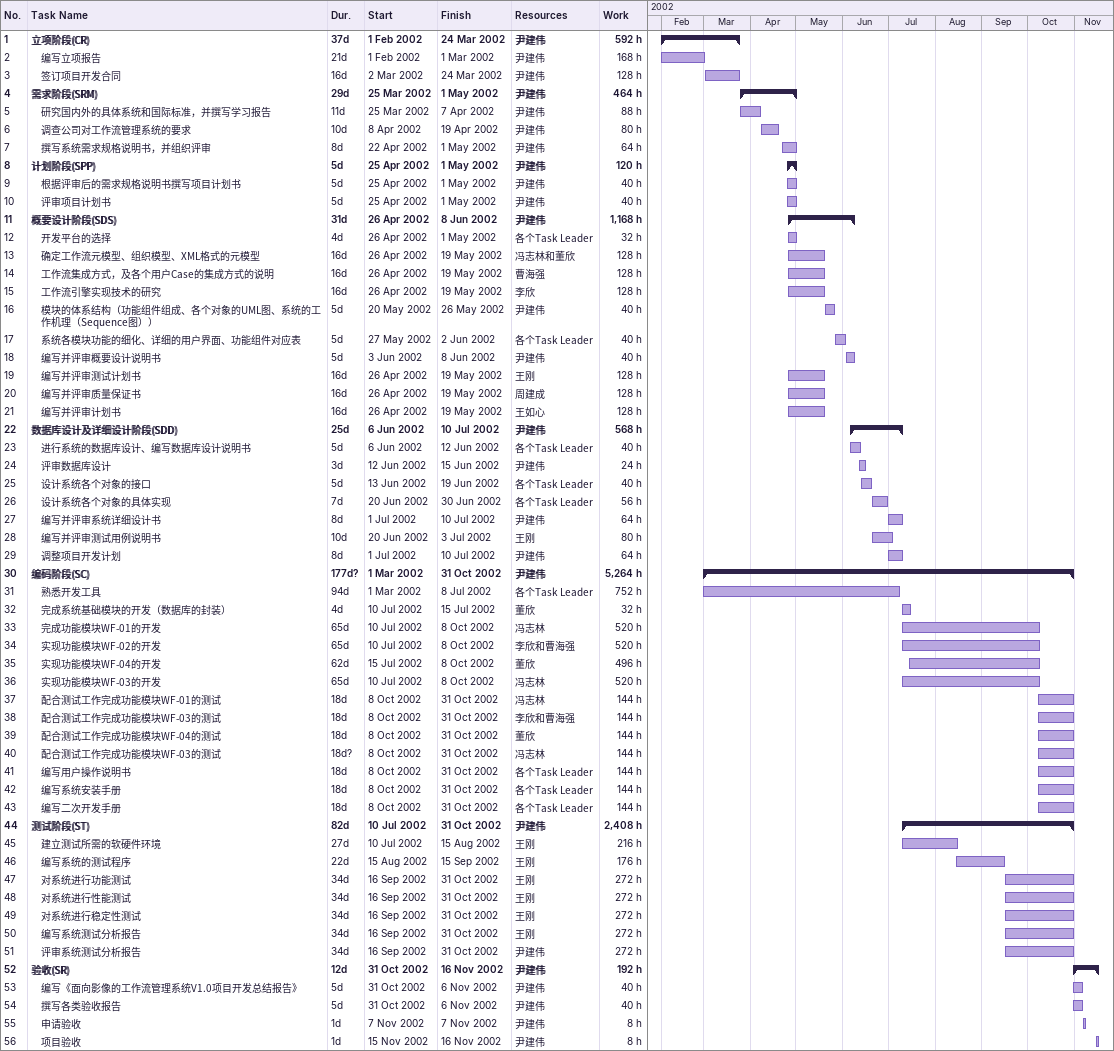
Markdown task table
| ID | Level | Task | Duration | Start | Finish | Resources | Work (h) |
|---|---|---|---|---|---|---|---|
| 1 | 1 | **立项阶段(CR)** | 37d | 2002-02-01 | 2002-03-24 | 尹建伟 | 592 |
| 2 | 2 | 编写立项报告 | 21d | 2002-02-01 | 2002-03-01 | 尹建伟 | 168 |
| 3 | 2 | 签订项目开发合同 | 16d | 2002-03-02 | 2002-03-24 | 尹建伟 | 128 |
| 4 | 1 | **需求阶段(SRM)** | 29d | 2002-03-25 | 2002-05-01 | 尹建伟 | 464 |
| 5 | 2 | 研究国内外的具体系统和国际标准，并撰写学习报告 | 11d | 2002-03-25 | 2002-04-07 | 尹建伟 | 88 |
| 6 | 2 | 调查公司对工作流管理系统的要求 | 10d | 2002-04-08 | 2002-04-19 | 尹建伟 | 80 |
| 7 | 2 | 撰写系统需求规格说明书，并组织评审 | 8d | 2002-04-22 | 2002-05-01 | 尹建伟 | 64 |
| 8 | 1 | **计划阶段(SPP)** | 5d | 2002-04-25 | 2002-05-01 | 尹建伟 | 120 |
| 9 | 2 | 根据评审后的需求规格说明书撰写项目计划书 | 5d | 2002-04-25 | 2002-05-01 | 尹建伟 | 40 |
| 10 | 2 | 评审项目计划书 | 5d | 2002-04-25 | 2002-05-01 | 尹建伟 | 40 |
| 11 | 1 | **概要设计阶段(SDS)** | 31d | 2002-04-26 | 2002-06-08 | 尹建伟 | 1168 |
| 12 | 2 | 开发平台的选择 | 4d | 2002-04-26 | 2002-05-01 | 各个Task Leader | 32 |
| 13 | 2 | 确定工作流元模型、组织模型、XML格式的元模型 | 16d | 2002-04-26 | 2002-05-19 | 冯志林和董欣 | 128 |
| 14 | 2 | 工作流集成方式，及各个用户Case的集成方式的说明 | 16d | 2002-04-26 | 2002-05-19 | 曹海强 | 128 |
| 15 | 2 | 工作流引擎实现技术的研究 | 16d | 2002-04-26 | 2002-05-19 | 李欣 | 128 |
| 16 | 2 | 模块的体系结构（功能组件组成、各个对象的UML图、系统的工作机理（Sequence图）） | 5d | 2002-05-20 | 2002-05-26 | 尹建伟 | 40 |
| 17 | 2 | 系统各模块功能的细化、详细的用户界面、功能组件对应表 | 5d | 2002-05-27 | 2002-06-02 | 各个Task Leader | 40 |
| 18 | 2 | 编写并评审概要设计说明书 | 5d | 2002-06-03 | 2002-06-08 | 尹建伟 | 40 |
| 19 | 2 | 编写并评审测试计划书 | 16d | 2002-04-26 | 2002-05-19 | 王刚 | 128 |
| 20 | 2 | 编写并评审质量保证书 | 16d | 2002-04-26 | 2002-05-19 | 周建成 | 128 |
| 21 | 2 | 编写并评审计划书 | 16d | 2002-04-26 | 2002-05-19 | 王如心 | 128 |
| 22 | 1 | **数据库设计及详细设计阶段(SDD)** | 25d | 2002-06-06 | 2002-07-10 | 尹建伟 | 568 |
| 23 | 2 | 进行系统的数据库设计、编写数据库设计说明书 | 5d | 2002-06-06 | 2002-06-12 | 各个Task Leader | 40 |
| 24 | 2 | 评审数据库设计 | 3d | 2002-06-12 | 2002-06-15 | 尹建伟 | 24 |
| 25 | 2 | 设计系统各个对象的接口 | 5d | 2002-06-13 | 2002-06-19 | 各个Task Leader | 40 |
| 26 | 2 | 设计系统各个对象的具体实现 | 7d | 2002-06-20 | 2002-06-30 | 各个Task Leader | 56 |
| 27 | 2 | 编写并评审系统详细设计书 | 8d | 2002-07-01 | 2002-07-10 | 尹建伟 | 64 |
| 28 | 2 | 编写并评审测试用例说明书 | 10d | 2002-06-20 | 2002-07-03 | 王刚 | 80 |
| 29 | 2 | 调整项目开发计划 | 8d | 2002-07-01 | 2002-07-10 | 尹建伟 | 64 |
| 30 | 1 | **编码阶段(SC)** | 177d? | 2002-03-01 | 2002-10-31 | 尹建伟 | 5264 |
| 31 | 2 | 熟悉开发工具 | 94d | 2002-03-01 | 2002-07-08 | 各个Task Leader | 752 |
| 32 | 2 | 完成系统基础模块的开发（数据库的封装） | 4d | 2002-07-10 | 2002-07-15 | 董欣 | 32 |
| 33 | 2 | 完成功能模块WF-01的开发 | 65d | 2002-07-10 | 2002-10-08 | 冯志林 | 520 |
| 34 | 2 | 实现功能模块WF-02的开发 | 65d | 2002-07-10 | 2002-10-08 | 李欣和曹海强 | 520 |
| 35 | 2 | 实现功能模块WF-04的开发 | 62d | 2002-07-15 | 2002-10-08 | 董欣 | 496 |
| 36 | 2 | 实现功能模块WF-03的开发 | 65d | 2002-07-10 | 2002-10-08 | 冯志林 | 520 |
| 37 | 2 | 配合测试工作完成功能模块WF-01的测试 | 18d | 2002-10-08 | 2002-10-31 | 冯志林 | 144 |
| 38 | 2 | 配合测试工作完成功能模块WF-03的测试 | 18d | 2002-10-08 | 2002-10-31 | 李欣和曹海强 | 144 |
| 39 | 2 | 配合测试工作完成功能模块WF-04的测试 | 18d | 2002-10-08 | 2002-10-31 | 董欣 | 144 |
| 40 | 2 | 配合测试工作完成功能模块WF-03的测试 | 18d? | 2002-10-08 | 2002-10-31 | 冯志林 | 144 |
| 41 | 2 | 编写用户操作说明书 | 18d | 2002-10-08 | 2002-10-31 | 各个Task Leader | 144 |
| 42 | 2 | 编写系统安装手册 | 18d | 2002-10-08 | 2002-10-31 | 各个Task Leader | 144 |
| 43 | 2 | 编写二次开发手册 | 18d | 2002-10-08 | 2002-10-31 | 各个Task Leader | 144 |
| 44 | 1 | **测试阶段(ST)** | 82d | 2002-07-10 | 2002-10-31 | 尹建伟 | 2408 |
| 45 | 2 | 建立测试所需的软硬件环境 | 27d | 2002-07-10 | 2002-08-15 | 王刚 | 216 |
| 46 | 2 | 编写系统的测试程序 | 22d | 2002-08-15 | 2002-09-15 | 王刚 | 176 |
| 47 | 2 | 对系统进行功能测试 | 34d | 2002-09-16 | 2002-10-31 | 王刚 | 272 |
| 48 | 2 | 对系统进行性能测试 | 34d | 2002-09-16 | 2002-10-31 | 王刚 | 272 |
| 49 | 2 | 对系统进行稳定性测试 | 34d | 2002-09-16 | 2002-10-31 | 王刚 | 272 |
| 50 | 2 | 编写系统测试分析报告 | 34d | 2002-09-16 | 2002-10-31 | 王刚 | 272 |
| 51 | 2 | 评审系统测试分析报告 | 34d | 2002-09-16 | 2002-10-31 | 尹建伟 | 272 |
| 52 | 1 | **验收(SR)** | 12d | 2002-10-31 | 2002-11-16 | 尹建伟 | 192 |
| 53 | 2 | 编写《面向影像的工作流管理系统V1.0项目开发总结报告》 | 5d | 2002-10-31 | 2002-11-06 | 尹建伟 | 40 |
| 54 | 2 | 撰写各类验收报告 | 5d | 2002-10-31 | 2002-11-06 | 尹建伟 | 40 |
| 55 | 2 | 申请验收 | 1d | 2002-11-07 | 2002-11-07 | 尹建伟 | 8 |
| 56 | 2 | 项目验收 | 1d | 2002-11-15 | 2002-11-16 | 尹建伟 | 8 |
